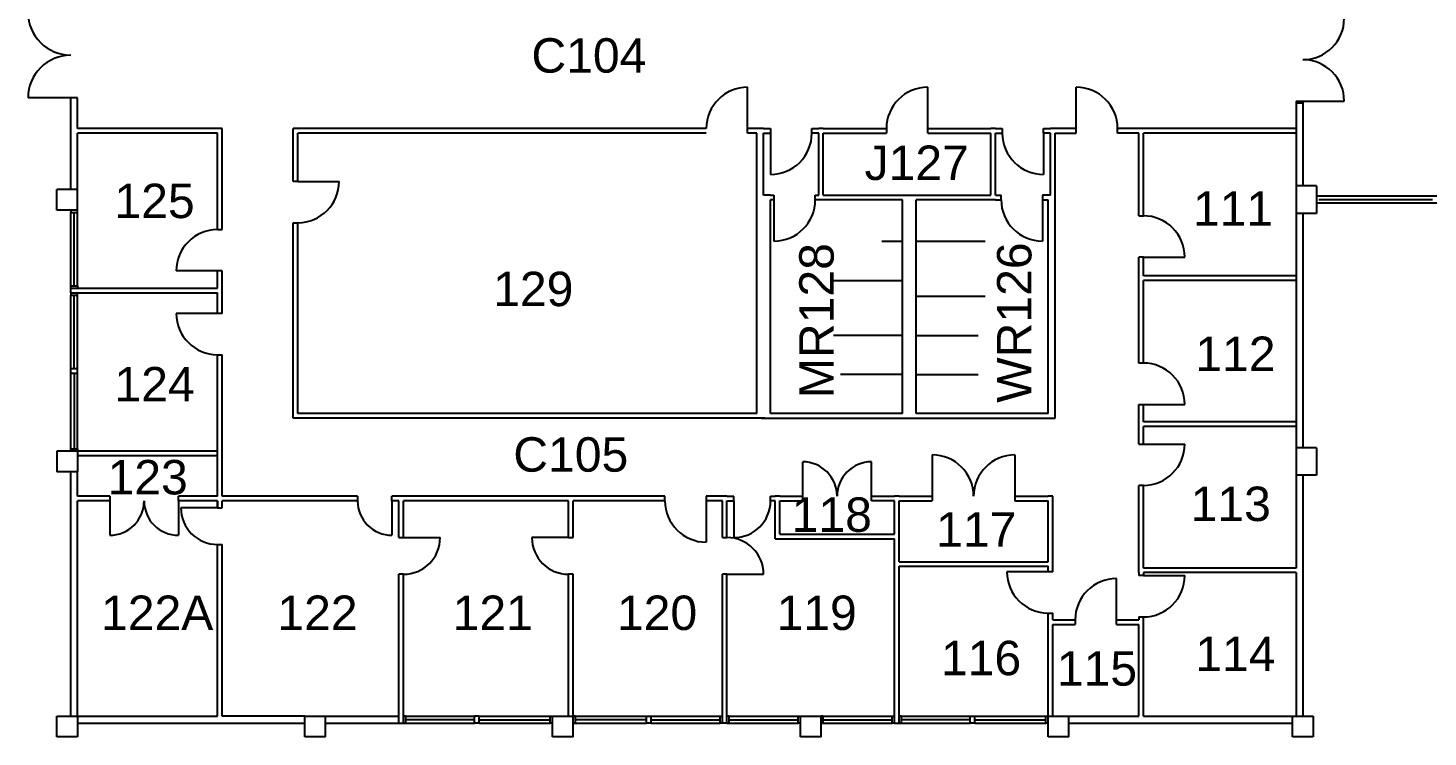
# Model space of a CAD drawing. Header units: inches. Extents: x 6 to 3619, y -312 to 2801.
# Drawn here: x 6 to 1226, y 3 to 621 of the extents above; entities that cross this region are included whole.
import ezdxf
from ezdxf.enums import TextEntityAlignment as Align

# ---------------------------------------------------------------- set-up
doc = ezdxf.new("R2010")
doc.units = ezdxf.units.IN
doc.header["$MEASUREMENT"] = 0
for name, color, linetype in [('A-DOOR', 4, 'Continuous'), ('A-GLAZ', 3, 'Continuous'), ('A-PFLOR-TEXT', 3, 'Continuous'), ('A-WALL', 5, 'Continuous'), ('A-WALL-JAMB', 6, 'Continuous'), ('P-SANR-EQPM', 5, 'Continuous'), ('S-COLS', 6, 'Continuous')]:
    doc.layers.add(name, color=color, linetype=linetype)
doc.styles.get("Standard").update_dxf_attribs({"font": 'ARIAL.TTF'})

msp = doc.modelspace()

# ---------------------------------------------------------------- linework, layer by layer
at = {"layer": 'A-DOOR'}
for p, q in [((633.1, 533.3), (633.1, 569.3)), ((790.1, 533.3), (790.1, 569.3)), ((919.6, 533.3), (919.6, 569.3)), ((43.1, 560), (5.9, 560)), ((1117.1, 557.3), (1153.1, 557.3)), ((653.1, 529.3), (653.1, 493.3)), ((891.1, 529.3), (891.1, 493.3)), ((241.1, 487.3), (277.1, 487.3)), ((656.1, 471.3), (656.1, 435.3)), ((890.1, 471.3), (890.1, 435.3)), ((978.1, 421.3), (1014.1, 421.3)), ((171.1, 409.3), (135.1, 409.3)), ((171.1, 372.3), (135.1, 372.3)), ((978.1, 293), (1014.1, 293)), ((978.1, 258.5), (1014.1, 258.5)), ((794.1, 249), (794.1, 213)), ((866.1, 249), (866.1, 213)), ((681.1, 213), (681.1, 243)), ((741.1, 213), (741.1, 243)), ((77.1, 209), (77.1, 179)), ((137.1, 209), (137.1, 179)), ((323.1, 209), (323.1, 179)), ((597.1, 209), (597.1, 173)), ((621.1, 209), (621.1, 177)), ((171.1, 203), (139.1, 203)), ((333.1, 177), (365.1, 177)), ((477.1, 177), (445.1, 177)), ((895.1, 147.3), (859.1, 147.3)), ((615.1, 145), (647.1, 145)), ((954.6, 105.3), (954.6, 141.3)), ((978.1, 143.9), (1014.1, 143.9))]:
    msp.add_line(p, q, dxfattribs=at)
for centre, radius, start, end in [((43.1, 634.5), 37.2, 180, 270), ((1117.1, 629.3), 36, 270, 0), ((43.1, 560), 37.2, 90, 180), ((1117.1, 557.3), 36, 0, 90), ((633.1, 533.3), 36, 90, 180), ((790.1, 533.3), 36, 90, 180), ((919.6, 533.3), 36, 0, 90), ((653.1, 529.3), 36, 270, 0), ((891.1, 529.3), 36, 180, 270), ((241.1, 487.3), 36, 270, 0), ((656.1, 471.3), 36, 270, 0), ((890.1, 471.3), 36, 180, 270), ((978.1, 421.3), 36, 0, 90), ((171.1, 409.3), 36, 90, 180), ((171.1, 372.3), 36, 180, 270), ((978.1, 293), 36, 0, 90), ((978.1, 258.5), 36, 270, 0), ((794.1, 213), 36, 0, 90), ((866.1, 213), 36, 90, 180), ((681.1, 213), 30, 0, 90), ((741.1, 213), 30, 90, 180), ((77.1, 209), 30, 270, 0), ((137.1, 209), 30, 180, 270), ((323.1, 209), 30, 180, 270), ((597.1, 209), 36, 180, 270), ((621.1, 209), 32, 270, 0), ((171.1, 203), 32, 180, 270), ((333.1, 177), 32, 270, 0), ((477.1, 177), 32, 180, 270), ((615.1, 145), 32, 0, 90), ((895.1, 147.3), 36, 180, 270), ((954.6, 105.3), 36, 90, 180), ((978.1, 143.9), 36, 270, 0)]:
    msp.add_arc(centre, radius, start, end, dxfattribs=at)
at = {"layer": 'A-GLAZ'}
for p, q in [((1550.1, 474.3), (1129.1, 474.3)), ((1550.1, 468.3), (1129.1, 468.3)), ((1230.1, 471.3), (1131.1, 471.3)), ((43.1, 396.3), (43.1, 460.3)), ((46.1, 396.3), (46.1, 460.3)), ((49.1, 396.3), (49.1, 460.3)), ((43.1, 324.3), (43.1, 388.3)), ((46.1, 324.3), (46.1, 388.3)), ((49.1, 324.3), (49.1, 388.3)), ((43.1, 254.3), (43.1, 320.3)), ((46.1, 320.3), (46.1, 254.3)), ((49.1, 254.3), (49.1, 320.3)), ((335.1, 21.3), (395.1, 21.3)), ((395.1, 18.3), (335.1, 18.3)), ((335.1, 15.3), (395.1, 15.3)), ((399.1, 21.3), (461.1, 21.3)), ((399.1, 18.3), (461.1, 18.3)), ((399.1, 15.3), (461.1, 15.3)), ((481.1, 21.3), (545.1, 21.3)), ((545.1, 18.3), (483.1, 18.3)), ((483.1, 15.3), (545.1, 15.3)), ((549.1, 21.3), (609.1, 21.3)), ((549.1, 18.3), (609.1, 18.3)), ((549.1, 15.3), (609.1, 15.3)), ((617.1, 21.3), (677.1, 21.3)), ((617.1, 18.3), (677.1, 18.3)), ((617.1, 15.3), (677.1, 15.3)), ((699.1, 21.3), (759.1, 21.3)), ((699.1, 18.3), (759.1, 18.3)), ((699.1, 15.3), (759.1, 15.3)), ((767.1, 21.3), (827.1, 21.3)), ((827.1, 18.3), (767.1, 18.3)), ((767.1, 15.3), (827.1, 15.3)), ((831.1, 21.3), (893.1, 21.3)), ((831.1, 18.3), (893.1, 18.3)), ((831.1, 15.3), (893.1, 15.3))]:
    msp.add_line(p, q, dxfattribs=at)
at = {"layer": 'A-WALL'}
for p, q in [((43.1, 480.3), (43.1, 560)), ((49.1, 560), (43.1, 560)), ((49.1, 533.3), (49.1, 560)), ((1111.1, 557.3), (1111.1, 483.3)), ((1117.1, 557.3), (1117.1, 483.3)), ((175.1, 533.3), (49.1, 533.3)), ((171.1, 529.3), (49.1, 529.3)), ((49.1, 480.3), (49.1, 529.3)), ((171.1, 445.3), (171.1, 529.3)), ((175.1, 445.3), (175.1, 533.3)), ((597.1, 533.3), (237.1, 533.3)), ((237.1, 487.3), (237.1, 533.3)), ((597.1, 529.3), (241.1, 529.3)), ((241.1, 487.3), (241.1, 529.3)), ((647.1, 533.3), (633.1, 533.3)), ((633.1, 529.3), (633.1, 533.3)), ((641.1, 529.3), (633.1, 529.3)), ((641.1, 285), (641.1, 529.3)), ((647.1, 533.3), (653.1, 533.3)), ((647.1, 475.3), (647.1, 529.3)), ((647.1, 529.3), (653.1, 529.3)), ((653.1, 533.3), (653.1, 529.3)), ((689.1, 533.3), (695.1, 533.3)), ((689.1, 529.3), (689.1, 533.3)), ((695.1, 529.3), (689.1, 529.3)), ((699.1, 533.3), (695.1, 533.3)), ((695.1, 475.3), (695.1, 529.3)), ((699.1, 533.3), (754.1, 533.3)), ((699.1, 529.3), (754.1, 529.3)), ((699.1, 475.3), (699.1, 529.3)), ((754.1, 533.3), (754.1, 529.3)), ((790.1, 533.3), (845.1, 533.3)), ((790.1, 529.3), (790.1, 533.3)), ((790.1, 529.3), (845.1, 529.3)), ((849.1, 533.3), (845.1, 533.3)), ((845.1, 475.3), (845.1, 529.3)), ((849.1, 533.3), (855.1, 533.3)), ((849.1, 475.3), (849.1, 529.3)), ((849.1, 529.3), (855.1, 529.3)), ((855.1, 533.3), (855.1, 529.3)), ((891.1, 533.3), (897.1, 533.3)), ((891.1, 529.3), (891.1, 533.3)), ((897.1, 529.3), (891.1, 529.3)), ((919.6, 533.3), (897.1, 533.3)), ((897.1, 475.3), (897.1, 529.3)), ((901.1, 471.3), (901.1, 529.3)), ((901.1, 529.3), (919.6, 529.3)), ((919.6, 529.3), (919.6, 533.3)), ((1111.1, 533.3), (955.6, 533.3)), ((955.6, 529.3), (955.6, 533.3)), ((974.1, 529.3), (955.6, 529.3)), ((974.1, 457.3), (974.1, 529.3)), ((1111.1, 529.3), (978.1, 529.3)), ((978.1, 457.3), (978.1, 529.3)), ((241.1, 487.3), (237.1, 487.3)), ((653.1, 475.3), (647.1, 475.3)), ((653.1, 475.3), (656.1, 475.3)), ((653.1, 285), (653.1, 471.3)), ((656.1, 471.3), (653.1, 471.3)), ((656.1, 475.3), (656.1, 471.3)), ((692.1, 475.3), (695.1, 475.3)), ((692.1, 471.3), (692.1, 475.3)), ((768.1, 471.3), (692.1, 471.3)), ((699.1, 475.3), (845.1, 475.3)), ((768.1, 285), (768.1, 471.3)), ((780.1, 285), (780.1, 471.3)), ((849.1, 471.3), (780.1, 471.3)), ((849.1, 475.3), (854.1, 475.3)), ((849.1, 471.3), (854.1, 471.3)), ((854.1, 471.3), (854.1, 475.3)), ((895.1, 475.3), (890.1, 475.3)), ((890.1, 475.3), (890.1, 471.3)), ((890.1, 471.3), (895.1, 471.3)), ((897.1, 475.3), (895.1, 475.3)), ((895.1, 285), (895.1, 471.3)), ((901.1, 281), (901.1, 471.3)), ((974.1, 457.3), (978.1, 457.3)), ((1111.1, 459.3), (1111.1, 255.3)), ((1117.1, 459.3), (1117.1, 255.3)), ((171.1, 445.3), (175.1, 445.3)), ((237.1, 281), (237.1, 451.3)), ((237.1, 451.3), (241.1, 451.3)), ((241.1, 285), (241.1, 451.3)), ((974.1, 329), (974.1, 421.3)), ((978.1, 421.3), (974.1, 421.3)), ((978.1, 405), (978.1, 421.3)), ((171.1, 394.3), (171.1, 409.3)), ((175.1, 409.3), (171.1, 409.3)), ((175.1, 372.3), (175.1, 409.3)), ((1111.1, 405), (978.1, 405)), ((43.1, 394.3), (171.1, 394.3)), ((43.1, 390.3), (43.1, 394.3)), ((1111.1, 401), (978.1, 401)), ((978.1, 329), (978.1, 401)), ((43.1, 390.3), (171.1, 390.3)), ((171.1, 372.3), (171.1, 390.3)), ((175.1, 372.3), (171.1, 372.3)), ((171.1, 213), (171.1, 336.3)), ((171.1, 336.3), (175.1, 336.3)), ((175.1, 213), (175.1, 336.3)), ((978.1, 329), (974.1, 329)), ((974.1, 258.5), (974.1, 293)), ((974.1, 293), (978.1, 293)), ((978.1, 277.8), (978.1, 293)), ((648.1, 281), (237.1, 281)), ((641.1, 285), (241.1, 285)), ((645.1, 281), (651.1, 281)), ((651.1, 281), (780.1, 281)), ((768.1, 285), (653.1, 285)), ((895.1, 285), (780.1, 285)), ((780.1, 281), (901.1, 281)), ((1111.1, 277.8), (978.1, 277.8)), ((1111.1, 273.8), (978.1, 273.8)), ((978.1, 258.5), (978.1, 273.8)), ((974.1, 258.5), (978.1, 258.5)), ((171.1, 252.3), (49.1, 252.3)), ((171.1, 248.3), (49.1, 248.3)), ((43.1, 21.3), (43.1, 234.3)), ((49.1, 213), (49.1, 234.3)), ((974.1, 146.5), (974.1, 222.5)), ((978.1, 222.5), (974.1, 222.5)), ((978.1, 150.5), (978.1, 222.5)), ((1111.1, 231.3), (1111.1, 150.5)), ((1117.1, 231.3), (1117.1, 21.3)), ((77.1, 213), (49.1, 213)), ((49.1, 21.3), (49.1, 209)), ((77.1, 209), (49.1, 209)), ((77.1, 213), (77.1, 209)), ((171.1, 213), (137.1, 213)), ((137.1, 209), (137.1, 213)), ((171.1, 209), (137.1, 209)), ((171.1, 203), (171.1, 209)), ((171.1, 209), (171.1, 203)), ((293.1, 213), (175.1, 213)), ((293.1, 209), (175.1, 209)), ((175.1, 203), (175.1, 209)), ((293.1, 213), (293.1, 209)), ((561.1, 213), (323.1, 213)), ((323.1, 209), (323.1, 213)), ((329.1, 209), (323.1, 209)), ((329.1, 177), (329.1, 209)), ((477.1, 209), (333.1, 209)), ((333.1, 177), (333.1, 209)), ((477.1, 177), (477.1, 209)), ((561.1, 209), (481.1, 209)), ((481.1, 177), (481.1, 209)), ((561.1, 209), (561.1, 213)), ((615.1, 213), (597.1, 213)), ((597.1, 213), (597.1, 209)), ((611.1, 209), (597.1, 209)), ((611.1, 177), (611.1, 209)), ((615.1, 213), (621.1, 213)), ((615.1, 177), (615.1, 209)), ((615.1, 209), (621.1, 209)), ((621.1, 209), (621.1, 213)), ((653.1, 213), (657.1, 213)), ((653.1, 209), (653.1, 213)), ((657.1, 209), (653.1, 209)), ((661.1, 213), (657.1, 213)), ((657.1, 176), (657.1, 209)), ((661.1, 213), (681.1, 213)), ((661.1, 209), (681.1, 209)), ((661.1, 180), (661.1, 209)), ((681.1, 209), (681.1, 213)), ((741.1, 213), (761.1, 213)), ((741.1, 209), (741.1, 213)), ((761.1, 209), (741.1, 209)), ((765.1, 213), (761.1, 213)), ((761.1, 180), (761.1, 209)), ((765.1, 213), (794.1, 213)), ((765.1, 156), (765.1, 209)), ((765.1, 209), (794.1, 209)), ((794.1, 213), (794.1, 209)), ((866.1, 213), (895.1, 213)), ((866.1, 213), (866.1, 209)), ((866.1, 209), (895.1, 209)), ((899.1, 213), (895.1, 213)), ((895.1, 156), (895.1, 209)), ((899.1, 147.3), (899.1, 213)), ((171.1, 203), (175.1, 203)), ((171.1, 21.3), (171.1, 171)), ((171.1, 171), (175.1, 171)), ((175.1, 21.3), (175.1, 171)), ((329.1, 177), (333.1, 177)), ((477.1, 177), (481.1, 177)), ((611.1, 177), (615.1, 177)), ((657.1, 176), (761.1, 176)), ((661.1, 180), (761.1, 180)), ((761.1, 15.3), (761.1, 176)), ((765.1, 156), (895.1, 156)), ((765.1, 15.3), (765.1, 152)), ((765.1, 152), (895.1, 152)), ((895.1, 147.3), (895.1, 152)), ((899.1, 147.3), (895.1, 147.3)), ((974.1, 146.5), (974.1, 143.9)), ((1111.1, 150.5), (978.1, 150.5)), ((1111.1, 146.5), (978.1, 146.5)), ((978.1, 146.5), (978.1, 143.9)), ((1111.1, 146.5), (1111.1, 21.3)), ((329.1, 15.3), (329.1, 145)), ((333.1, 145), (329.1, 145)), ((333.1, 15.3), (333.1, 145)), ((477.1, 21.3), (477.1, 145)), ((481.1, 145), (477.1, 145)), ((481.1, 21.3), (481.1, 145)), ((611.1, 15.3), (611.1, 145)), ((615.1, 145), (611.1, 145)), ((615.1, 15.3), (615.1, 145)), ((978.1, 143.9), (974.1, 143.9)), ((895.1, 21.3), (895.1, 111.3)), ((895.1, 111.3), (899.1, 111.3)), ((899.1, 105.3), (899.1, 111.3)), ((899.1, 105.3), (918.6, 105.3)), ((899.1, 21.3), (899.1, 101.3)), ((899.1, 101.3), (918.6, 101.3)), ((918.6, 105.3), (918.6, 101.3)), ((954.6, 105.3), (974.1, 105.3)), ((954.6, 101.3), (954.6, 105.3)), ((954.6, 101.3), (974.1, 101.3)), ((974.1, 107.9), (974.1, 105.3)), ((974.1, 107.9), (978.1, 107.9)), ((974.1, 21.3), (974.1, 101.3)), ((978.1, 105.3), (978.1, 107.9)), ((978.1, 21.3), (978.1, 105.3)), ((49.1, 21.3), (171.1, 21.3)), ((49.1, 15.3), (247.1, 15.3)), ((247.1, 21.3), (175.1, 21.3)), ((265.1, 21.3), (329.1, 21.3)), ((265.1, 15.3), (333.1, 15.3)), ((615.1, 15.3), (611.1, 15.3)), ((761.1, 15.3), (765.1, 15.3)), ((913.1, 21.3), (974.1, 21.3)), ((913.1, 15.3), (1108.1, 15.3)), ((978.1, 21.3), (1108.1, 21.3))]:
    msp.add_line(p, q, dxfattribs=at)
at = {"layer": 'A-WALL-JAMB'}
for p, q in [((1111.1, 557.3), (1111.1, 555.8)), ((1111.1, 557.3), (1117.1, 557.3)), ((1111.1, 555.8), (1117.1, 555.8)), ((1117.1, 557.3), (1117.1, 555.8)), ((43.1, 462.3), (43.1, 460.3)), ((43.1, 460.3), (49.1, 460.3)), ((49.1, 460.3), (49.1, 462.3)), ((43.1, 396.3), (49.1, 396.3)), ((43.1, 394.3), (43.1, 396.3)), ((49.1, 396.3), (49.1, 394.3)), ((43.1, 390.3), (43.1, 388.3)), ((43.1, 388.3), (49.1, 388.3)), ((49.1, 388.3), (49.1, 390.3)), ((43.1, 320.3), (43.1, 324.3)), ((43.1, 324.3), (49.1, 324.3)), ((43.1, 320.3), (49.1, 320.3)), ((49.1, 320.3), (49.1, 324.3)), ((43.1, 252.3), (43.1, 254.3)), ((43.1, 254.3), (49.1, 254.3)), ((49.1, 254.3), (49.1, 252.3)), ((335.1, 21.3), (333.1, 21.3)), ((333.1, 15.3), (335.1, 15.3)), ((335.1, 15.3), (335.1, 21.3)), ((399.1, 21.3), (395.1, 21.3)), ((395.1, 15.3), (395.1, 21.3)), ((399.1, 15.3), (395.1, 15.3)), ((399.1, 15.3), (399.1, 21.3)), ((461.1, 21.3), (463.1, 21.3)), ((461.1, 15.3), (461.1, 21.3)), ((463.1, 15.3), (461.1, 15.3)), ((483.1, 21.3), (481.1, 21.3)), ((481.1, 15.3), (483.1, 15.3)), ((483.1, 15.3), (483.1, 21.3)), ((545.1, 21.3), (549.1, 21.3)), ((545.1, 15.3), (545.1, 21.3)), ((549.1, 15.3), (545.1, 15.3)), ((549.1, 15.3), (549.1, 21.3)), ((609.1, 21.3), (611.1, 21.3)), ((609.1, 15.3), (609.1, 21.3)), ((611.1, 15.3), (609.1, 15.3)), ((617.1, 21.3), (615.1, 21.3)), ((615.1, 15.3), (617.1, 15.3)), ((617.1, 15.3), (617.1, 21.3)), ((677.1, 21.3), (679.1, 21.3)), ((677.1, 15.3), (677.1, 21.3)), ((679.1, 15.3), (677.1, 15.3)), ((699.1, 21.3), (697.1, 21.3)), ((697.1, 15.3), (699.1, 15.3)), ((699.1, 15.3), (699.1, 21.3)), ((759.1, 21.3), (761.1, 21.3)), ((759.1, 15.3), (759.1, 21.3)), ((761.1, 15.3), (759.1, 15.3)), ((767.1, 21.3), (765.1, 21.3)), ((765.1, 15.3), (767.1, 15.3)), ((767.1, 15.3), (767.1, 21.3)), ((827.1, 21.3), (831.1, 21.3)), ((827.1, 15.3), (827.1, 21.3)), ((831.1, 15.3), (827.1, 15.3)), ((831.1, 15.3), (831.1, 21.3)), ((893.1, 21.3), (895.1, 21.3)), ((893.1, 15.3), (893.1, 21.3)), ((895.1, 15.3), (893.1, 15.3))]:
    msp.add_line(p, q, dxfattribs=at)
at = {"layer": 'P-SANR-EQPM'}
for p, q in [((768.1, 435), (750.1, 435)), ((840.1, 435), (780.1, 435)), ((708.1, 401), (768.1, 401)), ((840.1, 387), (780.1, 387)), ((768.1, 353), (708.1, 353)), ((780.1, 353), (834.1, 353)), ((768.1, 319), (714.1, 319)), ((780.1, 319), (834.1, 319))]:
    msp.add_line(p, q, dxfattribs=at)
at = {"layer": 'S-COLS'}
for p, q in [((49.1, 480.3), (31.1, 480.3)), ((31.1, 462.3), (31.1, 480.3)), ((49.1, 462.3), (49.1, 480.3)), ((1111.1, 483.3), (1111.1, 459.3)), ((1129.1, 483.3), (1111.1, 483.3)), ((1129.1, 483.3), (1129.1, 459.3)), ((49.1, 462.3), (31.1, 462.3)), ((1129.1, 459.3), (1111.1, 459.3)), ((49.1, 252.3), (31.1, 252.3)), ((31.1, 252.3), (31.1, 234.3)), ((49.1, 252.3), (49.1, 234.3)), ((1111.1, 255.3), (1111.1, 231.3)), ((1129.1, 255.3), (1111.1, 255.3)), ((1129.1, 255.3), (1129.1, 231.3)), ((49.1, 234.3), (31.1, 234.3)), ((1129.1, 231.3), (1111.1, 231.3)), ((31.1, 21.3), (49.1, 21.3)), ((31.1, 3.3), (31.1, 21.3)), ((49.1, 21.3), (49.1, 3.3)), ((247.1, 21.3), (265.1, 21.3)), ((247.1, 3.3), (247.1, 21.3)), ((265.1, 3.3), (265.1, 21.3)), ((463.1, 21.3), (481.1, 21.3)), ((463.1, 3.3), (463.1, 21.3)), ((481.1, 3.3), (481.1, 21.3)), ((679.1, 21.3), (697.1, 21.3)), ((679.1, 3.3), (679.1, 21.3)), ((697.1, 3.3), (697.1, 21.3)), ((895.1, 21.3), (913.1, 21.3)), ((895.1, 3.3), (895.1, 21.3)), ((913.1, 3.3), (913.1, 21.3)), ((1108.1, 3.3), (1108.1, 21.3)), ((1108.1, 21.3), (1126.1, 21.3)), ((1126.1, 21.3), (1126.1, 3.3)), ((49.1, 3.3), (31.1, 3.3)), ((265.1, 3.3), (247.1, 3.3)), ((481.1, 3.3), (463.1, 3.3)), ((697.1, 3.3), (679.1, 3.3)), ((913.1, 3.3), (895.1, 3.3)), ((1126.1, 3.3), (1108.1, 3.3))]:
    msp.add_line(p, q, dxfattribs=at)

# ---------------------------------------------------------------- texts
at = {"layer": 'A-PFLOR-TEXT'}
for s, p in [('C104', (494.8, 582)), ('J127', (780.5, 488.5)), ('125', (116.2, 455.3)), ('111', (1056.2, 448.6)), ('129', (446.3, 378.6)), ('112', (1058.3, 322.1)), ('124', (116.2, 295.6)), ('C105', (479, 234.4)), ('123', (110.2, 214.6)), ('113', (1054.2, 191.4)), ('118', (706.5, 182)), ('117', (832.4, 169.1)), ('122A', (118.5, 96.5)), ('122', (258.2, 96.5)), ('121', (411, 96.5)), ('120', (554.2, 96.5)), ('119', (693.3, 96.5)), ('116', (836.6, 57.1)), ('114', (1058.3, 60.8)), ('115', (937.6, 48))]:
    msp.add_text(s, height=30, dxfattribs=at).set_placement(p, align=Align.CENTER)
for s, p in [('MR128', (708.1, 366)), ('WR126', (880.5, 364.3))]:
    msp.add_text(s, height=30, rotation=90, dxfattribs=at).set_placement(p, align=Align.CENTER)

doc.saveas('drawing.dxf')
